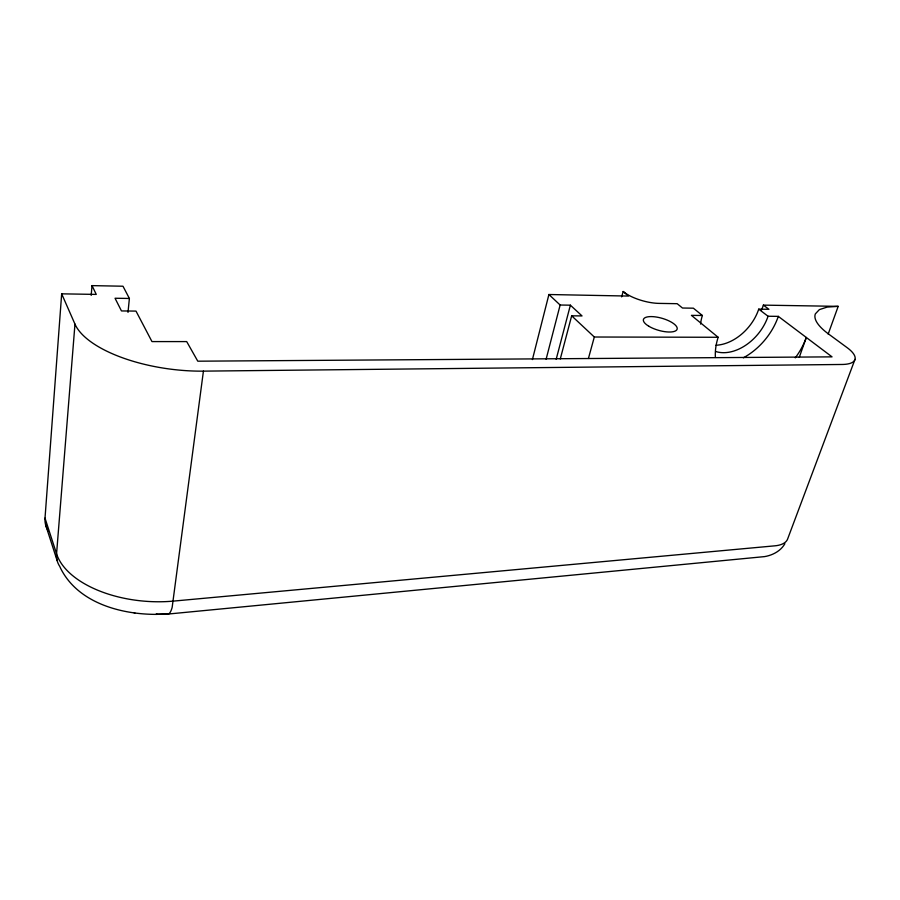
<?xml version="1.0" encoding="UTF-8"?>
<svg xmlns="http://www.w3.org/2000/svg" width="900" height="900" viewBox="0 0 900 900"><rect width="100%" height="100%" fill="white"/><g stroke="black" fill="none" stroke-linecap="round" stroke-linejoin="round"><path stroke-width="1.35" d="M48.319 530.786A32.197 25.043 -17.4 0 1 45.011 518.119L61.672 293.839L96.266 294.412L92.014 285.626L122.985 286.222L129.386 298.463L128.002 312.379M61.672 293.839L74.97 324.113L56.565 553.826A33.311 25.211 -21 0 0 59.895 566.618M91.181 295.391L92.014 285.626M74.97 324.113A102.679 42.255 7.6 0 0 203.422 371.137L172.17 607.298A32.355 8.291 86.4 0 1 166.41 614.126L155.925 614.317L168.581 614.002L764.606 556.605C772.65 555.255 780.784 550.991 784.89 543.701M532.406 359.584L548.91 294.514L628.504 296.066L623.171 291.499L621.653 296.876M546.097 359.303L560.137 305.021L548.91 294.514M556.166 359.381L570.386 305.179L560.137 305.021M560.284 358.954L571.669 315.821L582.019 315.934L570.386 305.179M588.42 358.47L594.315 337.016L571.669 315.821M799.29 357.266L806.299 337.466A56.97 38.97 -50 0 1 795.274 357.84M828.169 334.091L838.192 306.36L763.369 305.123A54.664 38.756 -50.7 0 1 761.479 310.106M855 359.348L787.793 538.56A34.211 15.581 19.8 0 1 774.855 545.827L173.486 601.099A94.196 51.57 4.6 0 1 56.565 553.826L45 518.119M838.192 306.36L827.19 307.08L819.383 309.611L815.366 313.864A66.206 20.824 18.5 0 0 828.518 333.979L847.215 347.715A36.686 12.33 18.1 0 1 842.13 364.466L203.422 371.137M594.315 337.016L718.144 337.275A56.97 38.97 -50 0 0 715.399 357.435M700.571 324.079A41.929 29.363 -50.4 0 1 702.371 315.495L691.414 315.36L718.144 337.275M715.68 351.495A41.929 29.363 -50.4 0 0 768.06 316.249L778.309 316.373L832.039 356.861L197.786 361.192L186.694 341.584L151.965 341.584L136.001 311.096L121.466 310.939L115.043 298.249L129.386 298.463M716.006 345.24A41.546 29.317 -50.6 0 0 758.734 309.15L768.926 309.296L763.369 305.123M60.188 567.461C77.265 602.786 120.769 614.61 157.196 614.374M134.201 612.967L134.854 613.035M758.734 309.15L768.06 316.249M702.371 315.495L693.371 308.183L682.47 308.025L677.183 303.694L659.025 303.39A26.64 9.056 15.5 0 1 623.171 291.499M45.585 524.767L57.127 560.576M778.309 316.373A55.462 38.846 -50.4 0 1 743.332 357.817M648.866 326.272A17.55 6.266 16 0 0 676.845 329.771A17.55 6.266 16 0 0 655.121 316.856A17.55 6.266 16 0 0 648.866 326.272"/></g></svg>
